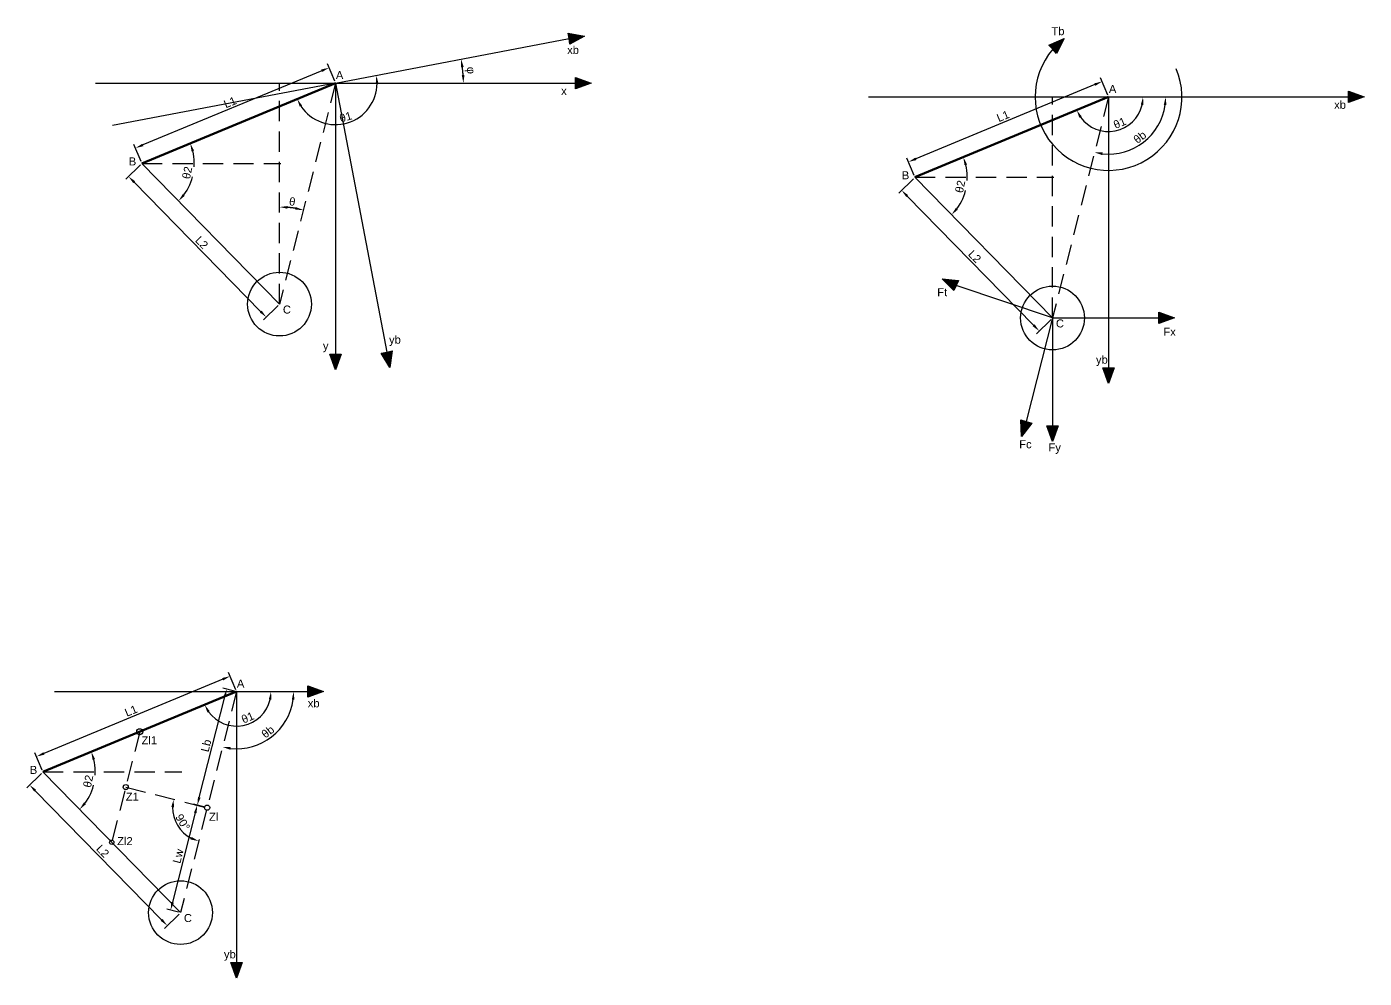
# Model space of a CAD drawing. Header units: millimetres. Extents: x 1841 to 2582, y 2136 to 2527.
# Drawn here: x 1841.3 to 2259.2, y 2136.3 to 2433.6 of the extents above; entities that cross this region are included whole.
import ezdxf

# ---------------------------------------------------------------- set-up
doc = ezdxf.new("R2010")
doc.units = ezdxf.units.MM
doc.linetypes.add('HIDDEN', pattern=[9.525, 6.35, -3.175])
doc.layers.add('机体', color=7, linetype='Continuous', lineweight=211)
doc.layers.add('虚线', color=7, linetype='HIDDEN')
doc.styles.get("Standard").update_dxf_attribs({"font": 'arial.ttf'})
doc.dimstyles.new('ISO-25', dxfattribs={"dimtxt": 2.5, "dimasz": 2.5, "dimexe": 1.25, "dimexo": 0.625, "dimtad": 1, "dimtxsty": 'Standard', "dimcen": 2.5, "dimadec": 0, "dimazin": 0, "dimtfac": 1, "dimtmove": 0, "dimatfit": 3, "dimfxl": 1, "dimarcsym": 0})

# ---------------------------------------------------------------- blocks, each defined once
blk = doc.blocks.new('*D1')
at = {"layer": 'Defpoints', "color": 0, "transparency": 16777216}
for p in [(1877.28, 2390.89), (1920.28, 2346.94), (1916.12, 2342.88)]:
    blk.add_point(p, dxfattribs=at)
at = {"layer": '机体', "color": 0, "lineweight": -2, "transparency": 16777216}
for p, q in [((1876.83, 2390.45), (1872.23, 2385.95)), ((1874.87, 2385.03), (1914.37, 2344.66)), ((1919.83, 2346.5), (1915.23, 2342))]:
    blk.add_line(p, q, dxfattribs=at)
at = {"layer": '机体', "color": 0, "transparency": 16777216}
for points in [[(1875.17, 2385.33), (1874.57, 2384.74), (1873.12, 2386.82)], [(1914.67, 2344.95), (1914.08, 2344.37), (1916.12, 2342.88)]]:
    blk.add_solid(points, dxfattribs=at)
at = {"layer": '机体', "color": 0, "transparency": 16777216, "insert": (1895.97, 2366.16), "char_height": 2.5, "attachment_point": 5, "rotation": 314.3774}
blk.add_mtext('L2', dxfattribs=at)
blk = doc.blocks.new('*D2')
at = {"layer": 'Defpoints', "color": 0, "transparency": 16777216}
for p in [(1937.78, 2416), (1875.28, 2395.71), (1877.28, 2390.89)]:
    blk.add_point(p, dxfattribs=at)
at = {"layer": '机体', "color": 0, "lineweight": -2, "transparency": 16777216}
for p, q in [((1933.47, 2419.86), (1877.58, 2396.67)), ((1937.54, 2416.57), (1935.3, 2421.97)), ((1877.04, 2391.46), (1874.8, 2396.86))]:
    blk.add_line(p, q, dxfattribs=at)
at = {"layer": '机体', "color": 0, "transparency": 16777216}
for points in [[(1933.31, 2420.24), (1933.63, 2419.47), (1935.78, 2420.82)], [(1877.42, 2397.05), (1877.74, 2396.28), (1875.28, 2395.71)]]:
    blk.add_solid(points, dxfattribs=at)
at = {"layer": '机体', "color": 0, "transparency": 16777216, "insert": (1904.81, 2410), "char_height": 2.5, "attachment_point": 5, "rotation": 22.539}
blk.add_mtext('L1', dxfattribs=at)
blk = doc.blocks.new('*D3')
at = {"layer": 'Defpoints', "color": 0, "transparency": 16777216}
for p in [(1907.53, 2403.44), (1877.28, 2390.89), (1877.28, 2390.89), (1892.36, 2384.51), (1920.28, 2346.94)]:
    blk.add_point(p, dxfattribs=at)
at = {"layer": '虚线', "color": 0, "lineweight": -2, "transparency": 16777216}
blk.add_arc((1877.28, 2390.89), 16.38, 323.1309, 13.7855, dxfattribs=at)
at = {"layer": '虚线', "color": 0, "transparency": 16777216}
for points in [[(1892.79, 2394.66), (1893.58, 2394.92), (1892.4, 2397.17)], [(1890.69, 2380.78), (1890.07, 2381.33), (1888.73, 2379.18)]]:
    blk.add_solid(points, dxfattribs=at)
at = {"layer": '虚线', "color": 0, "transparency": 16777216, "insert": (1891.45, 2387.99), "char_height": 2.5, "attachment_point": 5, "rotation": 78.4582}
blk.add_mtext('θ2', dxfattribs=at)
blk = doc.blocks.new('*D4')
at = {"layer": 'Defpoints', "color": 0, "transparency": 16777216}
for p in [(2010.74, 2429.88), (1862.78, 2416), (1937.78, 2416), (1977.65, 2418.5), (2012.78, 2416)]:
    blk.add_point(p, dxfattribs=at)
at = {"layer": '虚线', "color": 0, "lineweight": -2, "transparency": 16777216}
blk.add_arc((1937.78, 2416), 39.95, 3.5858, 7.1914, dxfattribs=at)
at = {"layer": '虚线', "color": 0, "transparency": 16777216}
for points in [[(1977, 2420.93), (1977.83, 2421.06), (1977.03, 2423.47)], [(1978.07, 2418.51), (1977.24, 2418.48), (1977.73, 2416)]]:
    blk.add_solid(points, dxfattribs=at)
at = {"layer": '虚线', "color": 0, "transparency": 16777216, "insert": (1979.77, 2419.96), "char_height": 2.5, "attachment_point": 5, "rotation": 275.3886}
blk.add_mtext('φ', dxfattribs=at)
blk = doc.blocks.new('*D5')
at = {"color": 0, "lineweight": -2, "transparency": 16777216}
blk.add_arc((1937.78, 2416), 12.99, 213.5854, 359.7308, dxfattribs=at)
at = {"color": 0, "transparency": 16777216}
for points in [[(1950.35, 2415.9), (1951.18, 2415.97), (1950.54, 2418.42)], [(1926.59, 2408.62), (1927.33, 2409.01), (1925.78, 2411.02)]]:
    blk.add_solid(points, dxfattribs=at)
at = {"layer": 'Defpoints', "color": 0, "transparency": 16777216}
for p in [(2010.74, 2429.88), (1937.78, 2416), (1937.78, 2416), (1935.21, 2403.26), (1877.28, 2390.89)]:
    blk.add_point(p, dxfattribs=at)
at = {"color": 0, "transparency": 16777216, "insert": (1940.95, 2405.39), "char_height": 2.5, "attachment_point": 5, "rotation": 16.6581}
blk.add_mtext('θ1', dxfattribs=at)
blk = doc.blocks.new('*D6')
at = {"layer": 'Defpoints', "color": 0, "transparency": 16777216}
for p in [(1920.28, 2416), (1937.78, 2416), (1925.27, 2376.86), (1920.28, 2346.94), (1920.28, 2346.94)]:
    blk.add_point(p, dxfattribs=at)
at = {"layer": '虚线', "color": 0, "lineweight": -2, "transparency": 16777216}
blk.add_arc((1920.28, 2346.94), 30.33, 80.5032, 85.2759, dxfattribs=at)
at = {"layer": '虚线', "color": 0, "transparency": 16777216}
for points in [[(1922.76, 2376.75), (1922.79, 2377.58), (1920.28, 2377.27)], [(1925.37, 2377.26), (1925.2, 2376.45), (1927.73, 2376.34)]]:
    blk.add_solid(points, dxfattribs=at)
at = {"layer": '虚线', "color": 0, "transparency": 16777216, "insert": (1924.27, 2378.94), "char_height": 2.5, "attachment_point": 5, "rotation": 352.8896}
blk.add_mtext('θ', dxfattribs=at)
blk = doc.blocks.new('*D7')
at = {"layer": 'Defpoints', "color": 0, "transparency": 16777216}
for p in [(2118.81, 2386.56), (2161.81, 2342.61), (2157.66, 2338.54)]:
    blk.add_point(p, dxfattribs=at)
at = {"layer": '机体', "color": 0, "lineweight": -2, "transparency": 16777216}
for p, q in [((2118.37, 2386.12), (2113.77, 2381.62)), ((2116.41, 2380.7), (2155.91, 2340.33)), ((2161.37, 2342.17), (2156.77, 2337.67))]:
    blk.add_line(p, q, dxfattribs=at)
at = {"layer": '机体', "color": 0, "transparency": 16777216}
for points in [[(2116.7, 2381), (2116.11, 2380.41), (2114.66, 2382.49)], [(2156.21, 2340.62), (2155.61, 2340.04), (2157.66, 2338.54)]]:
    blk.add_solid(points, dxfattribs=at)
at = {"layer": '机体', "color": 0, "transparency": 16777216, "insert": (2137.5, 2361.83), "char_height": 2.5, "attachment_point": 5, "rotation": 314.3774}
blk.add_mtext('L2', dxfattribs=at)
blk = doc.blocks.new('*D8')
at = {"layer": 'Defpoints', "color": 0, "transparency": 16777216}
for p in [(2179.31, 2411.66), (2116.81, 2391.38), (2118.81, 2386.56)]:
    blk.add_point(p, dxfattribs=at)
at = {"layer": '机体', "color": 0, "lineweight": -2, "transparency": 16777216}
for p, q in [((2175.01, 2415.53), (2119.12, 2392.33)), ((2179.08, 2412.24), (2176.84, 2417.64)), ((2118.57, 2387.13), (2116.33, 2392.53))]:
    blk.add_line(p, q, dxfattribs=at)
at = {"layer": '机体', "color": 0, "transparency": 16777216}
for points in [[(2174.85, 2415.91), (2175.17, 2415.14), (2177.31, 2416.49)], [(2118.96, 2392.72), (2119.28, 2391.95), (2116.81, 2391.38)]]:
    blk.add_solid(points, dxfattribs=at)
at = {"layer": '机体', "color": 0, "transparency": 16777216, "insert": (2146.34, 2405.67), "char_height": 2.5, "attachment_point": 5, "rotation": 22.539}
blk.add_mtext('L1', dxfattribs=at)
blk = doc.blocks.new('*D9')
at = {"layer": 'Defpoints', "color": 0, "transparency": 16777216}
for p in [(2149.06, 2399.11), (2118.81, 2386.56), (2118.81, 2386.56), (2133.9, 2380.18), (2161.81, 2342.61)]:
    blk.add_point(p, dxfattribs=at)
at = {"layer": '虚线', "color": 0, "lineweight": -2, "transparency": 16777216}
blk.add_arc((2118.81, 2386.56), 16.38, 323.1309, 13.7855, dxfattribs=at)
at = {"layer": '虚线', "color": 0, "transparency": 16777216}
for points in [[(2134.32, 2390.33), (2135.12, 2390.59), (2133.94, 2392.83)], [(2132.23, 2376.45), (2131.6, 2377), (2130.27, 2374.85)]]:
    blk.add_solid(points, dxfattribs=at)
at = {"layer": '虚线', "color": 0, "transparency": 16777216, "insert": (2132.98, 2383.66), "char_height": 2.5, "attachment_point": 5, "rotation": 78.4582}
blk.add_mtext('θ2', dxfattribs=at)
blk = doc.blocks.new('*D10')
at = {"color": 0, "lineweight": -2, "transparency": 16777216}
blk.add_arc((2179.31, 2411.66), 10.78, 215.856, 346.683, dxfattribs=at)
at = {"color": 0, "transparency": 16777216}
for points in [[(2189.39, 2409.23), (2190.22, 2409.13), (2190.1, 2411.66)], [(2170.21, 2405.15), (2170.94, 2405.55), (2169.36, 2407.53)]]:
    blk.add_solid(points, dxfattribs=at)
at = {"layer": 'Defpoints', "color": 0, "transparency": 16777216}
for p in [(2104.31, 2411.66), (2179.31, 2411.66), (2254.31, 2411.66), (2176.53, 2401.25), (2118.81, 2386.56)]:
    blk.add_point(p, dxfattribs=at)
at = {"color": 0, "transparency": 16777216, "insert": (2182.81, 2403.52), "char_height": 2.5, "attachment_point": 5, "rotation": 23.2088}
blk.add_mtext('θ1', dxfattribs=at)
blk = doc.blocks.new('*D12')
at = {"color": 0, "lineweight": -2, "transparency": 16777216}
blk.add_arc((2179.31, 2411.66), 17.85, 263.811, 351.9681, dxfattribs=at)
at = {"color": 0, "transparency": 16777216}
for points in [[(2196.57, 2409.2), (2197.4, 2409.14), (2197.16, 2411.66)], [(2177.32, 2393.51), (2177.46, 2394.33), (2174.93, 2394.36)]]:
    blk.add_solid(points, dxfattribs=at)
at = {"layer": 'Defpoints', "color": 0, "transparency": 16777216}
for p in [(2104.31, 2411.66), (2179.31, 2411.66), (2254.31, 2411.66), (2185.57, 2394.95), (2161.81, 2342.61)]:
    blk.add_point(p, dxfattribs=at)
at = {"color": 0, "transparency": 16777216, "insert": (2189.1, 2399.09), "char_height": 2.5, "attachment_point": 5, "rotation": 37.8896}
blk.add_mtext('θb', dxfattribs=at)
blk = doc.blocks.new('*D25')
at = {"layer": 'Defpoints', "color": 0, "transparency": 16777216}
for p in [(1846.35, 2200.75), (1889.35, 2156.81), (1885.2, 2152.74)]:
    blk.add_point(p, dxfattribs=at)
at = {"layer": '机体', "color": 0, "lineweight": -2, "transparency": 16777216}
for p, q in [((1845.9, 2200.32), (1841.3, 2195.81)), ((1843.94, 2194.9), (1883.45, 2154.53)), ((1888.9, 2156.37), (1884.3, 2151.87))]:
    blk.add_line(p, q, dxfattribs=at)
at = {"layer": '机体', "color": 0, "transparency": 16777216}
for points in [[(1844.24, 2195.19), (1843.65, 2194.61), (1842.2, 2196.69)], [(1883.75, 2154.82), (1883.15, 2154.24), (1885.2, 2152.74)]]:
    blk.add_solid(points, dxfattribs=at)
at = {"layer": '机体', "color": 0, "transparency": 16777216, "insert": (1865.04, 2176.03), "char_height": 2.5, "attachment_point": 5, "rotation": 314.3774}
blk.add_mtext('L2', dxfattribs=at)
blk = doc.blocks.new('*D26')
at = {"layer": 'Defpoints', "color": 0, "transparency": 16777216}
for p in [(1906.85, 2225.86), (1844.35, 2205.57), (1846.35, 2200.75)]:
    blk.add_point(p, dxfattribs=at)
at = {"layer": '机体', "color": 0, "lineweight": -2, "transparency": 16777216}
for p, q in [((1906.61, 2226.44), (1904.37, 2231.84)), ((1902.54, 2229.73), (1846.66, 2206.53)), ((1846.11, 2201.33), (1843.87, 2206.73))]:
    blk.add_line(p, q, dxfattribs=at)
at = {"layer": '机体', "color": 0, "transparency": 16777216}
for points in [[(1902.38, 2230.11), (1902.7, 2229.34), (1904.85, 2230.68)], [(1846.5, 2206.92), (1846.82, 2206.15), (1844.35, 2205.57)]]:
    blk.add_solid(points, dxfattribs=at)
at = {"layer": '机体', "color": 0, "transparency": 16777216, "insert": (1873.88, 2219.87), "char_height": 2.5, "attachment_point": 5, "rotation": 22.539}
blk.add_mtext('L1', dxfattribs=at)
blk = doc.blocks.new('*D27')
at = {"layer": 'Defpoints', "color": 0, "transparency": 16777216}
for p in [(1876.6, 2213.31), (1846.35, 2200.75), (1846.35, 2200.75), (1861.44, 2194.38), (1889.35, 2156.81)]:
    blk.add_point(p, dxfattribs=at)
at = {"layer": '虚线', "color": 0, "lineweight": -2, "transparency": 16777216}
blk.add_arc((1846.35, 2200.75), 16.38, 323.1309, 13.7855, dxfattribs=at)
at = {"layer": '虚线', "color": 0, "transparency": 16777216}
for points in [[(1861.86, 2204.53), (1862.65, 2204.79), (1861.48, 2207.03)], [(1859.77, 2190.65), (1859.14, 2191.2), (1857.81, 2189.05)]]:
    blk.add_solid(points, dxfattribs=at)
at = {"layer": '虚线', "color": 0, "transparency": 16777216, "insert": (1860.52, 2197.86), "char_height": 2.5, "attachment_point": 5, "rotation": 78.4582}
blk.add_mtext('θ2', dxfattribs=at)
blk = doc.blocks.new('*D28')
at = {"color": 0, "lineweight": -2, "transparency": 16777216}
blk.add_arc((1906.85, 2225.86), 10.78, 215.856, 346.683, dxfattribs=at)
at = {"color": 0, "transparency": 16777216}
for points in [[(1916.93, 2223.43), (1917.76, 2223.33), (1917.63, 2225.86)], [(1897.75, 2219.35), (1898.48, 2219.75), (1896.9, 2221.73)]]:
    blk.add_solid(points, dxfattribs=at)
at = {"layer": 'Defpoints', "color": 0, "transparency": 16777216}
for p in [(1850.01, 2225.86), (1906.85, 2225.86), (1929.11, 2225.86), (1904.07, 2215.45), (1846.35, 2200.75)]:
    blk.add_point(p, dxfattribs=at)
at = {"color": 0, "transparency": 16777216, "insert": (1910.35, 2217.72), "char_height": 2.5, "attachment_point": 5, "rotation": 23.2088}
blk.add_mtext('θ1', dxfattribs=at)
blk = doc.blocks.new('*D29')
at = {"color": 0, "lineweight": -2, "transparency": 16777216}
blk.add_arc((1906.85, 2225.86), 17.85, 263.811, 351.9681, dxfattribs=at)
at = {"color": 0, "transparency": 16777216}
for points in [[(1924.11, 2223.4), (1924.94, 2223.34), (1924.7, 2225.86)], [(1904.85, 2207.71), (1905, 2208.53), (1902.47, 2208.56)]]:
    blk.add_solid(points, dxfattribs=at)
at = {"layer": 'Defpoints', "color": 0, "transparency": 16777216}
for p in [(1850.01, 2225.86), (1906.85, 2225.86), (1929.11, 2225.86), (1913.11, 2209.15), (1889.35, 2156.81)]:
    blk.add_point(p, dxfattribs=at)
at = {"color": 0, "transparency": 16777216, "insert": (1916.64, 2213.29), "char_height": 2.5, "attachment_point": 5, "rotation": 37.8896}
blk.add_mtext('θb', dxfattribs=at)
blk = doc.blocks.new('*D30')
at = {"color": 0, "lineweight": -2, "transparency": 16777216}
for p, q in [((1895.21, 2192.8), (1903.17, 2224.22)), ((1906.25, 2226.02), (1902.57, 2226.95)), ((1897.06, 2189.75), (1893.38, 2190.68))]:
    blk.add_line(p, q, dxfattribs=at)
at = {"color": 0, "transparency": 16777216}
for points in [[(1902.76, 2224.32), (1903.57, 2224.12), (1903.78, 2226.64)], [(1894.8, 2192.9), (1895.61, 2192.7), (1894.59, 2190.38)]]:
    blk.add_solid(points, dxfattribs=at)
at = {"layer": 'Defpoints', "color": 0, "transparency": 16777216}
for p in [(1903.78, 2226.64), (1906.85, 2225.86), (1897.66, 2189.6)]:
    blk.add_point(p, dxfattribs=at)
at = {"color": 0, "transparency": 16777216, "insert": (1897.35, 2208.97), "char_height": 2.5, "attachment_point": 5, "rotation": 75.7791}
blk.add_mtext('Lb', dxfattribs=at)
blk = doc.blocks.new('*D31')
at = {"color": 0, "lineweight": -2, "transparency": 16777216}
for p, q in [((1897.06, 2189.75), (1893.36, 2190.69)), ((1893.95, 2187.96), (1886.87, 2160.02)), ((1888.75, 2156.96), (1885.05, 2157.9))]:
    blk.add_line(p, q, dxfattribs=at)
at = {"color": 0, "transparency": 16777216}
for points in [[(1893.55, 2188.06), (1894.36, 2187.86), (1894.57, 2190.38)], [(1886.47, 2160.12), (1887.27, 2159.91), (1886.26, 2157.59)]]:
    blk.add_solid(points, dxfattribs=at)
at = {"layer": 'Defpoints', "color": 0, "transparency": 16777216}
for p in [(1897.66, 2189.6), (1886.26, 2157.59), (1889.35, 2156.81)]:
    blk.add_point(p, dxfattribs=at)
at = {"color": 0, "transparency": 16777216, "insert": (1888.59, 2174.45), "char_height": 2.5, "attachment_point": 5, "rotation": 75.7791}
blk.add_mtext('Lw', dxfattribs=at)
blk = doc.blocks.new('*D32')
at = {"color": 0, "lineweight": -2, "transparency": 16777216}
blk.add_arc((1897.66, 2189.6), 10.78, 179.0967, 242.4616, dxfattribs=at)
at = {"color": 0, "transparency": 16777216}
for points in [[(1886.47, 2189.82), (1887.3, 2189.71), (1887.21, 2192.25)], [(1892.83, 2180.43), (1892.53, 2179.65), (1895.01, 2179.15)]]:
    blk.add_solid(points, dxfattribs=at)
at = {"layer": 'Defpoints', "color": 0, "transparency": 16777216}
for p in [(1906.85, 2225.86), (1872.23, 2196.04), (1887.29, 2186.67), (1897.66, 2189.6), (1889.35, 2156.81)]:
    blk.add_point(p, dxfattribs=at)
at = {"color": 0, "transparency": 16777216, "insert": (1890.03, 2185.06), "char_height": 2.5, "attachment_point": 5, "rotation": 300.7791}
blk.add_mtext('90°', dxfattribs=at)

msp = doc.modelspace()

# ---------------------------------------------------------------- hatches: boundary and pattern name
h = msp.add_hatch(color=256)
h.dxf.hatch_style = 1
h.paths.add_polyline_path([(2010.444, 2431.642), (2010.74, 2429.884), (2011.031, 2428.15), (2015.568, 2430.695)])
h = msp.add_hatch(color=256)
h.dxf.hatch_style = 1
h.paths.add_polyline_path([(2160.66, 2427.857), (2161.873, 2426.552), (2163.07, 2425.264), (2165.459, 2429.886)])
h = msp.add_hatch(color=256)
h.dxf.hatch_style = 1
h.paths.add_polyline_path([(2012.778, 2417.778), (2012.778, 2415.996), (2012.778, 2414.238), (2017.674, 2415.996)])
h = msp.add_hatch(color=256)
h.dxf.hatch_style = 1
h.paths.add_polyline_path([(2254.315, 2413.447), (2254.315, 2411.665), (2254.315, 2409.907), (2259.212, 2411.665)])
h = msp.add_hatch(color=256)
h.dxf.hatch_style = 1
h.paths.add_polyline_path([(2130.966, 2351.142), (2131.727, 2352.753), (2132.478, 2354.343), (2127.3, 2354.845)])
h = msp.add_hatch(color=256)
h.dxf.hatch_style = 1
h.paths.add_polyline_path([(2195.045, 2344.392), (2195.045, 2342.609), (2195.045, 2340.851), (2199.942, 2342.609)])
h = msp.add_hatch(color=256)
h.dxf.hatch_style = 1
h.paths.add_polyline_path([(1955.521, 2332.323), (1953.778, 2331.952), (1952.059, 2331.586), (1954.798, 2327.163)])
h = msp.add_hatch(color=256)
h.dxf.hatch_style = 1
h.paths.add_polyline_path([(1939.56, 2331.326), (1937.778, 2331.326), (1936.02, 2331.326), (1937.778, 2326.429)])
h = msp.add_hatch(color=256)
h.dxf.hatch_style = 1
h.paths.add_polyline_path([(2181.097, 2326.995), (2179.315, 2326.995), (2177.557, 2326.995), (2179.315, 2322.098)])
h = msp.add_hatch(color=256)
h.dxf.hatch_style = 1
h.paths.add_polyline_path([(2155.317, 2309.725), (2153.615, 2310.254), (2151.936, 2310.775), (2152.163, 2305.577)])
h = msp.add_hatch(color=256)
h.dxf.hatch_style = 1
h.paths.add_polyline_path([(2163.597, 2308.865), (2161.815, 2308.865), (2160.056, 2308.865), (2161.815, 2303.968)])
h = msp.add_hatch(color=256)
h.dxf.hatch_style = 1
h.paths.add_polyline_path([(1929.114, 2227.645), (1929.114, 2225.863), (1929.114, 2224.105), (1934.011, 2225.863)])
h = msp.add_hatch(color=256)
h.dxf.hatch_style = 1
h.paths.add_polyline_path([(1908.634, 2141.193), (1906.852, 2141.193), (1905.094, 2141.193), (1906.852, 2136.297)])

# ---------------------------------------------------------------- linework, layer by layer
for p, q in [((1937.778, 2415.996), (2010.74, 2429.884)), ((2010.74, 2429.884), (2010.444, 2431.642)), ((2010.444, 2431.642), (2015.568, 2430.695)), ((2011.031, 2428.15), (2010.74, 2429.884)), ((2015.568, 2430.695), (2011.031, 2428.15)), ((2160.66, 2427.857), (2165.459, 2429.886)), ((2165.459, 2429.886), (2163.07, 2425.264)), ((2161.873, 2426.552), (2160.66, 2427.857)), ((2163.07, 2425.264), (2161.873, 2426.552)), ((1862.778, 2415.996), (2012.778, 2415.996)), ((1937.778, 2415.996), (1868.115, 2402.736)), ((1937.778, 2415.996), (1937.778, 2331.326)), ((1937.778, 2415.996), (1953.778, 2331.952)), ((2012.778, 2415.996), (2012.778, 2417.778)), ((2012.778, 2417.778), (2017.674, 2415.996)), ((2017.674, 2415.996), (2012.778, 2414.238)), ((2012.778, 2414.238), (2012.778, 2415.996)), ((2104.315, 2411.665), (2254.315, 2411.665)), ((2179.315, 2411.665), (2179.315, 2326.995)), ((2254.315, 2411.665), (2254.315, 2413.447)), ((2254.315, 2413.447), (2259.212, 2411.665)), ((2259.212, 2411.665), (2254.315, 2409.907)), ((2254.315, 2409.907), (2254.315, 2411.665)), ((1877.276, 2390.887), (1920.277, 2346.94)), ((2118.813, 2386.556), (2161.815, 2342.609)), ((2130.966, 2351.142), (2127.3, 2354.845)), ((2127.3, 2354.845), (2132.478, 2354.343)), ((2132.478, 2354.343), (2131.727, 2352.753)), ((2131.727, 2352.753), (2130.966, 2351.142)), ((2161.815, 2342.609), (2131.727, 2352.753)), ((2161.815, 2342.609), (2153.615, 2310.254)), ((2161.815, 2342.609), (2161.815, 2308.865)), ((2161.815, 2342.609), (2195.045, 2342.609)), ((2195.045, 2342.609), (2195.045, 2344.392)), ((2195.045, 2344.392), (2199.942, 2342.609)), ((2199.942, 2342.609), (2195.045, 2340.851)), ((2195.045, 2340.851), (2195.045, 2342.609)), ((1952.059, 2331.586), (1953.778, 2331.952)), ((1953.778, 2331.952), (1955.521, 2332.323)), ((1955.521, 2332.323), (1954.798, 2327.163)), ((1937.778, 2326.429), (1936.02, 2331.326)), ((1936.02, 2331.326), (1937.778, 2331.326)), ((1937.778, 2331.326), (1939.56, 2331.326)), ((1939.56, 2331.326), (1937.778, 2326.429)), ((1954.798, 2327.163), (1952.059, 2331.586)), ((2179.315, 2322.098), (2177.557, 2326.995)), ((2177.557, 2326.995), (2179.315, 2326.995)), ((2179.315, 2326.995), (2181.097, 2326.995)), ((2181.097, 2326.995), (2179.315, 2322.098)), ((2152.163, 2305.577), (2151.936, 2310.775)), ((2151.936, 2310.775), (2153.615, 2310.254)), ((2155.317, 2309.725), (2152.163, 2305.577)), ((2153.615, 2310.254), (2155.317, 2309.725)), ((2161.815, 2303.968), (2160.056, 2308.865)), ((2160.056, 2308.865), (2161.815, 2308.865)), ((2161.815, 2308.865), (2163.597, 2308.865)), ((2163.597, 2308.865), (2161.815, 2303.968)), ((1929.114, 2225.863), (1929.114, 2227.645)), ((1929.114, 2227.645), (1934.011, 2225.863)), ((1850.007, 2225.863), (1929.114, 2225.863)), ((1906.852, 2225.863), (1906.852, 2141.193)), ((1934.011, 2225.863), (1929.114, 2224.105)), ((1929.114, 2224.105), (1929.114, 2225.863)), ((1846.35, 2200.754), (1889.352, 2156.808)), ((1906.852, 2136.297), (1905.094, 2141.193)), ((1905.094, 2141.193), (1906.852, 2141.193)), ((1906.852, 2141.193), (1908.634, 2141.193)), ((1908.634, 2141.193), (1906.852, 2136.297))]:
    msp.add_line(p, q)
for centre, radius in [((1920.277, 2346.94), 9.961), ((2161.815, 2342.609), 9.961), ((1876.601, 2213.309), 0.949), ((1872.226, 2196.045), 0.787), ((1872.226, 2196.045), 2.273736754432321e-13), ((1897.662, 2189.599), 0.822), ((1867.851, 2178.781), 0.692), ((1889.352, 2156.808), 9.961)]:
    msp.add_circle(centre, radius)
msp.add_arc((2179.315, 2411.665), 22.931, 139.51819, 22.53902)
at = {"layer": '机体'}
for p, q in [((1937.778, 2415.996), (1877.276, 2390.887)), ((2179.315, 2411.665), (2118.813, 2386.556)), ((1906.852, 2225.863), (1846.35, 2200.754))]:
    msp.add_line(p, q, dxfattribs=at)
at = {"layer": '虚线'}
for p, q in [((1937.778, 2415.996), (1920.277, 2346.94)), ((1920.277, 2346.94), (1920.277, 2415.996)), ((2179.315, 2411.665), (2161.815, 2342.609)), ((2161.815, 2342.609), (2161.815, 2411.665)), ((1877.276, 2390.887), (1920.726, 2390.887)), ((2118.813, 2386.556), (2162.263, 2386.556)), ((1906.852, 2225.863), (1889.352, 2156.808)), ((1876.601, 2213.309), (1867.851, 2178.781)), ((1846.35, 2200.754), (1889.8, 2200.754)), ((1872.226, 2196.045), (1897.662, 2189.599))]:
    msp.add_line(p, q, dxfattribs=at)

# ---------------------------------------------------------------- texts
at = {"char_height": 2.5, "attachment_point": 1}
for s, width, insert in [('Tb', 11.48496, (2161.473, 2433.472)), ('A', 13.4904, (1937.89, 2419.751)), ('A', 13.4904, (2179.427, 2415.42)), ('B', 8.99356, (1873.181, 2392.777)), ('B', 8.99356, (2114.718, 2388.446)), ('Ft', 30.01834, (2125.786, 2351.92)), ('C', 5.88563, (1921.334, 2346.487)), ('C', 5.88563, (2162.872, 2342.156)), ('Fx', 30.01834, (2196.449, 2339.548)), ('Fc', 13.54966, (2151.406, 2304.404)), ('Fy', 30.01834, (2160.557, 2303.393)), ('A', 13.4904, (1906.964, 2229.619)), ('Zl1', 30.01834, (1877.172, 2211.898)), ('B', 8.99356, (1842.255, 2202.644)), ('Z1', 30.01834, (1872.248, 2194.289)), ('Zl', 30.01834, (1898.244, 2187.987)), ('Zl2', 30.01834, (1869.542, 2180.392)), ('C', 5.88563, (1890.409, 2156.354))]:
    msp.add_mtext_dynamic_manual_height_columns(s, width=width, gutter_width=12.5, heights=[0], dxfattribs=dict(at, insert=insert))
at = {"layer": '虚线', "char_height": 2.5, "attachment_point": 1}
for s, insert in [('xb', (2010.157, 2427.593)), ('x', (2008.272, 2414.802)), ('xb', (2249.809, 2410.47)), ('yb', (1954.5, 2337.087)), ('y', (1933.843, 2335.163)), ('yb', (2175.381, 2330.832)), ('xb', (1929.114, 2223.461)), ('yb', (1902.918, 2145.03))]:
    msp.add_mtext_dynamic_manual_height_columns(s, width=15.44784, gutter_width=12.5, heights=[0], dxfattribs=dict(at, insert=insert))

# ---------------------------------------------------------------- dimensions: what is measured, and where the dimension line sits
for base, line1, line2, text, picture, middle in [((1935.215, 2403.264), ((1937.778, 2415.996), (1877.276, 2390.887)), ((1937.778, 2415.996), (2010.74, 2429.884)), 'θ1', '*D5', (1940.951, 2405.39)), ((2185.571, 2394.949), ((2104.315, 2411.665), (2254.315, 2411.665)), ((2179.315, 2411.665), (2161.815, 2342.609)), 'θb', '*D12', (2189.099, 2399.092)), ((1913.108, 2209.147), ((1850.007, 2225.863), (1929.114, 2225.863)), ((1906.852, 2225.863), (1889.352, 2156.808)), 'θb', '*D29', (1916.636, 2213.29))]:
    dim = msp.add_angular_dim_2l(base=base, line1=line1, line2=line2, text=text, dimstyle='ISO-25')
    dim.commit()
    dim.dimension.update_dxf_attribs({"geometry": picture, "text_midpoint": middle})
for base, line1, line2, picture, middle in [((2176.53, 2401.25), ((2179.315, 2411.665), (2118.813, 2386.556)), ((2104.315, 2411.665), (2254.315, 2411.665)), '*D10', (2183.563, 2401.757)), ((1904.067, 2215.449), ((1906.852, 2225.863), (1846.35, 2200.754)), ((1850.007, 2225.863), (1929.114, 2225.863)), '*D28', (1911.101, 2215.955))]:
    dim = msp.add_angular_dim_2l(base=base, line1=line1, line2=line2, text='θ1', dimstyle='ISO-25')
    dim.commit()
    dim.dimension.update_dxf_attribs({"geometry": picture, "text_midpoint": middle, "dimtype": 162})
dim = msp.add_angular_dim_2l(base=(1887.288, 2186.667), line1=((1872.226, 2196.045), (1897.662, 2189.599)), line2=((1906.852, 2225.863), (1889.352, 2156.808)), dimstyle='ISO-25')
dim.commit()
dim.dimension.update_dxf_attribs({"geometry": '*D32', "text_midpoint": (1890.034, 2185.055)})
for p2, distance, text, picture, middle in [((1906.852, 2225.863), 3.167, 'Lb', '*D30', (1897.35, 2208.974)), ((1889.352, 2156.808), -3.193, 'Lw', '*D31', (1888.594, 2174.448))]:
    dim = msp.add_aligned_dim(p1=(1897.662, 2189.599), p2=p2, distance=distance, text=text, dimstyle='ISO-25')
    dim.commit()
    dim.dimension.update_dxf_attribs({"geometry": picture, "text_midpoint": middle})
at = {"layer": '机体'}
for p1, p2, distance, text, picture, middle in [((1937.778, 2415.996), (1877.276, 2390.887), -5.219, 'L1', '*D2', (1904.805, 2409.999)), ((2179.315, 2411.665), (2118.813, 2386.556), -5.219, 'L1', '*D8', (2146.343, 2405.667)), ((1877.276, 2390.887), (1920.277, 2346.94), -5.812, 'L2', '*D1', (1895.966, 2366.163)), ((2118.813, 2386.556), (2161.815, 2342.609), -5.812, 'L2', '*D7', (2137.503, 2361.832)), ((1906.852, 2225.863), (1846.35, 2200.754), -5.219, 'L1', '*D26', (1873.88, 2219.866)), ((1846.35, 2200.754), (1889.352, 2156.808), -5.812, 'L2', '*D25', (1865.04, 2176.031))]:
    dim = msp.add_aligned_dim(p1=p1, p2=p2, distance=distance, text=text, dimstyle='ISO-25', dxfattribs=at)
    dim.commit()
    dim.dimension.update_dxf_attribs({"geometry": picture, "text_midpoint": middle})
at = {"layer": '虚线'}
for base, line1, line2, text, picture, middle in [((1977.652, 2418.499), ((1937.778, 2415.996), (2010.74, 2429.884)), ((1862.778, 2415.996), (2012.778, 2415.996)), 'φ', '*D4', (1977.554, 2419.748)), ((1925.273, 2376.856), ((1920.277, 2346.94), (1920.277, 2415.996)), ((1937.778, 2415.996), (1920.277, 2346.94)), 'θ', '*D6', (1924.032, 2377.037))]:
    dim = msp.add_angular_dim_2l(base=base, line1=line1, line2=line2, text=text, dimstyle='ISO-25', dxfattribs=at)
    dim.commit()
    dim.dimension.update_dxf_attribs({"geometry": picture, "text_midpoint": middle, "dimtype": 162})
for base, line1, line2, picture, middle in [((1892.364, 2384.513), ((1877.276, 2390.887), (1920.277, 2346.94)), ((1877.276, 2390.887), (1907.527, 2403.441)), '*D3', (1891.446, 2387.993)), ((2133.901, 2380.181), ((2118.813, 2386.556), (2161.815, 2342.609)), ((2118.813, 2386.556), (2149.064, 2399.11)), '*D9', (2132.983, 2383.662)), ((1861.439, 2194.38), ((1846.35, 2200.754), (1889.352, 2156.808)), ((1846.35, 2200.754), (1876.601, 2213.309)), '*D27', (1860.521, 2197.86))]:
    dim = msp.add_angular_dim_2l(base=base, line1=line1, line2=line2, text='θ2', dimstyle='ISO-25', dxfattribs=at)
    dim.commit()
    dim.dimension.update_dxf_attribs({"geometry": picture, "text_midpoint": middle})

doc.saveas('drawing.dxf')
